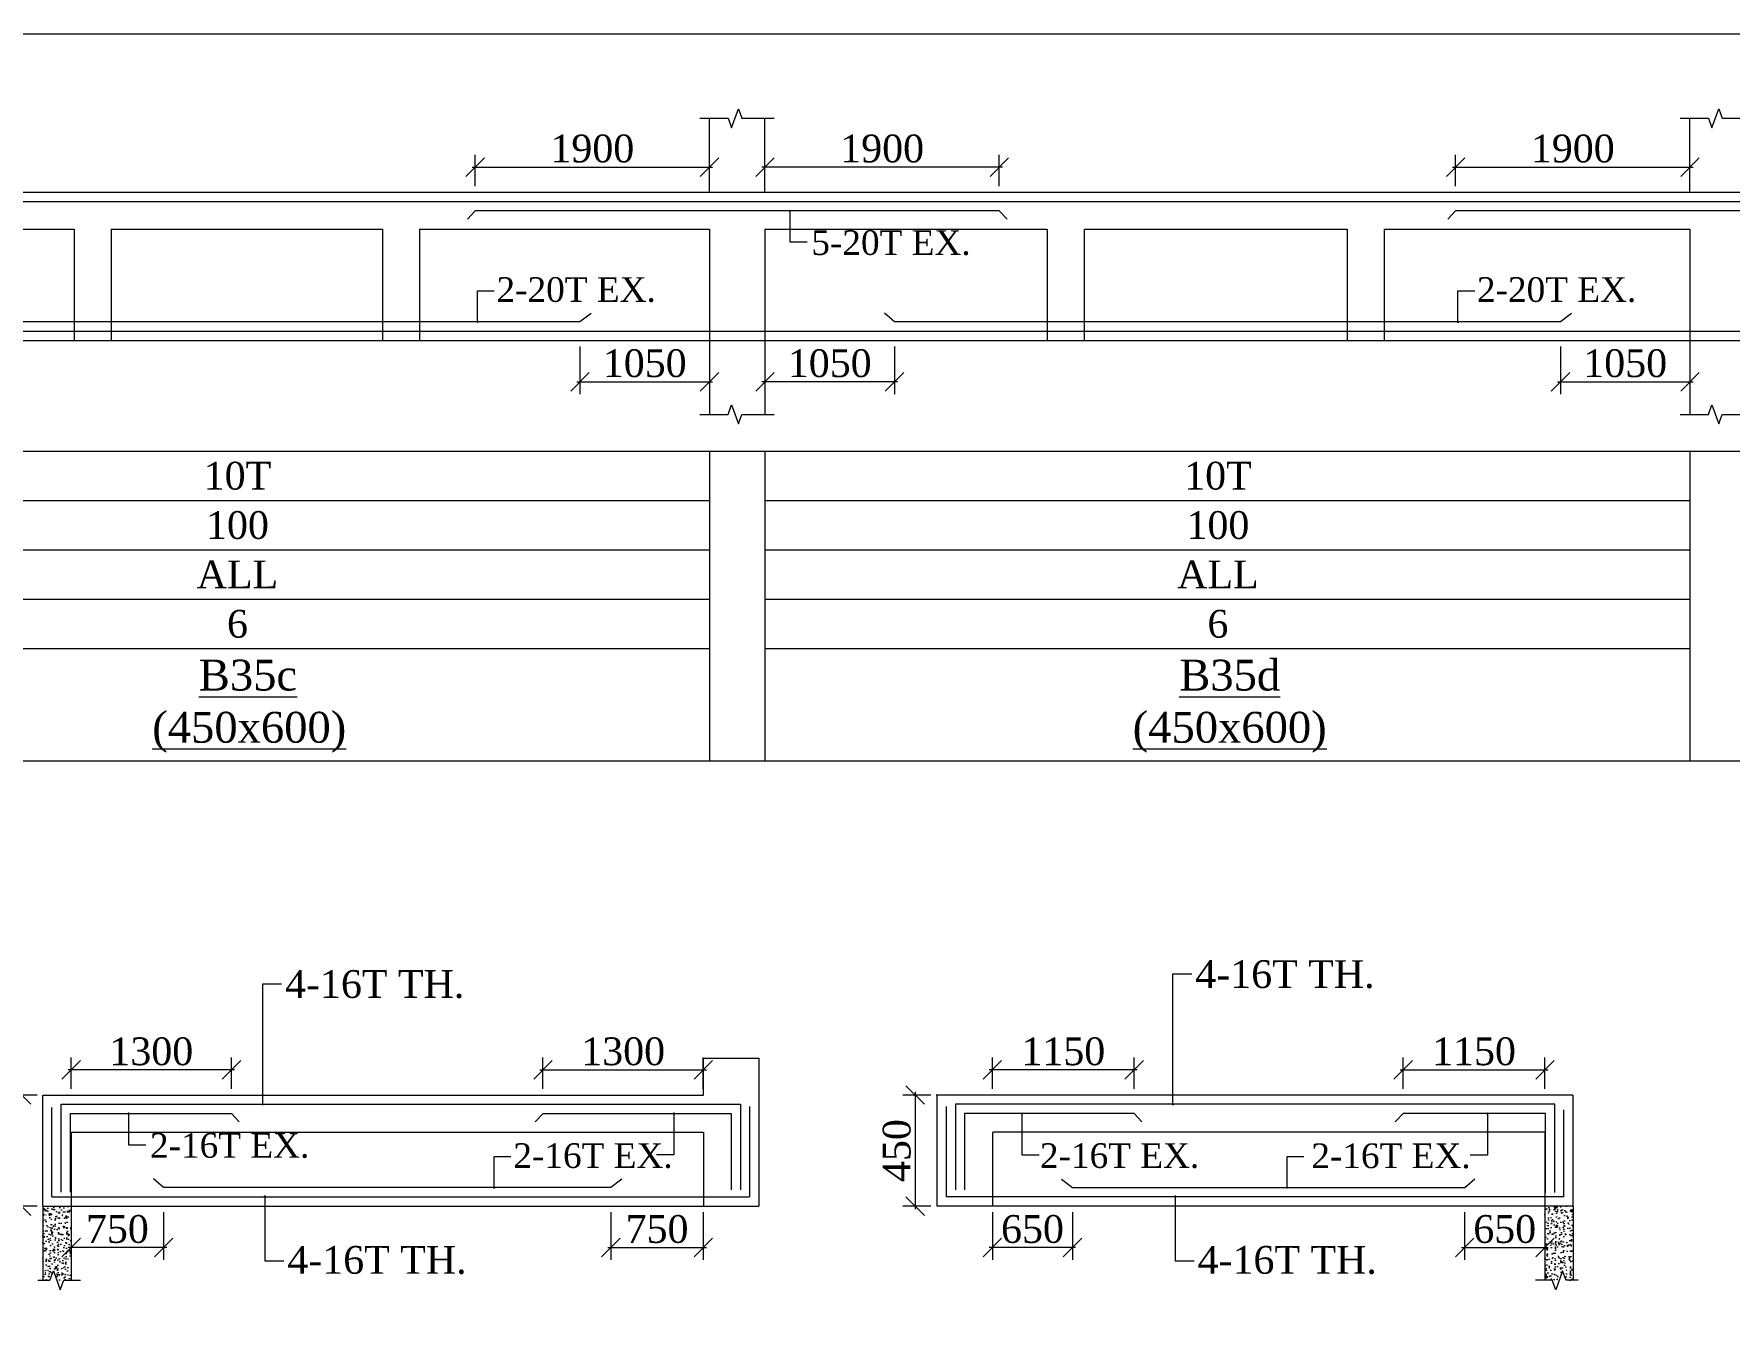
# Model space of a CAD drawing. Header units: millimetres. Extents: x 9781889 to 10654170, y -7832723 to -7608561.
# Drawn here: x 10106874 to 10120619, y -7770584 to -7760218 of the extents above; entities that cross this region are included whole.
import ezdxf
from ezdxf.enums import TextEntityAlignment as Align

# ---------------------------------------------------------------- set-up
doc = ezdxf.new("R2010")
doc.units = ezdxf.units.MM
doc.header["$LTSCALE"] = 10
doc.header["$PDMODE"] = 3
doc.linetypes.add('HIDDEN', pattern=[0.375, 0.25, -0.125])
for name, color, linetype, lineweight in [('S-CUT OUT LINE', 9, 'Continuous', 0), ('S-DIM L.S.', 7, 'Continuous', 0), ('S-HATCH', 8, 'Continuous', 0), ('S-L.S.SECTION', 5, 'Continuous', 0), ('S-L.S.SLAB LINE', 252, 'HIDDEN', 0), ('S-L.S.STEEL', 1, 'Continuous', 9), ('S-SECTION MARK', 7, 'Continuous', 0), ('S-SHEET', 251, 'Continuous', 0), ('S-TEXT', 7, 'Continuous', 0), ('S-TEXT L.S. BEAM NO.', 30, 'Continuous', 0), ('S-TEXT. L.S.', 7, 'Continuous', 0)]:
    doc.layers.add(name, color=color, linetype=linetype, lineweight=lineweight)
doc.styles.add('135', font='arial.ttf', dxfattribs={"width": 0.8, "height": 135})
doc.styles.get("Standard").update_dxf_attribs({"font": 'arial.ttf'})
doc.styles.add('TEXT', font='times.ttf')
doc.dimstyles.new('75', dxfattribs={"dimtxt": 135, "dimasz": 90, "dimexe": 0.1, "dimexo": 0.03, "dimgap": 0.09, "dimtad": 1, "dimdec": 0, "dimzin": 0, "dimdsep": 46, "dimtxsty": '135', "dimblk": 'ARCHTICK', "dimcen": 0.09, "dimclrd": 256, "dimclre": 256, "dimclrt": 256, "dimadec": 0, "dimazin": 0, "dimtfac": 1, "dimtdec": 0, "dimtofl": 0, "dimtmove": 1, "dimatfit": 3, "dimldrblk": 'DOTSMALL', "dimfxl": 1, "dimtolj": 1, "dimtzin": 0, "dimlwd": -1, "dimlwe": -1, "dimarcsym": 0})
doc.dimstyles.new('SETU_1', dxfattribs={"dimtxt": 200, "dimasz": 150, "dimexe": 100, "dimexo": 50, "dimgap": 35, "dimtad": 1, "dimdec": 0, "dimzin": 0, "dimdsep": 46, "dimtxsty": 'Standard', "dimblk": 'OBLIQUE', "dimcen": 150, "dimdle": 25, "dimclrd": 256, "dimclre": 7, "dimclrt": 256, "dimadec": 0, "dimazin": 0, "dimtfac": 1, "dimtdec": 0, "dimtofl": 0, "dimtmove": 1, "dimatfit": 3, "dimfxl": 1, "dimtolj": 1, "dimtzin": 0, "dimlwd": -1, "dimlwe": 5, "dimarcsym": 1})

# ---------------------------------------------------------------- blocks, each defined once
blk = doc.blocks.new('_Oblique')
at = {"color": 0, "linetype": 'ByBlock', "lineweight": -2}
blk.add_line((-0.5, -0.5), (0.5, 0.5), dxfattribs=at)
blk = doc.blocks.new('*D390')
at = {"layer": 'Defpoints', "color": 0, "transparency": 16777216}
for p in [(10112352, -7761298), (10110452, -7761502, 0), (10112352, -7761502, 0)]:
    blk.add_point(p, dxfattribs=at)
at = {"layer": 'S-DIM L.S.', "color": 7, "lineweight": 5, "transparency": 16777216}
for p, q in [((10110452, -7761452), (10110452, -7761198)), ((10112352, -7761452), (10112352, -7761198))]:
    blk.add_line(p, q, dxfattribs=at)
at = {"layer": 'S-DIM L.S.', "transparency": 16777216}
blk.add_line((10110427, -7761298), (10112377, -7761298), dxfattribs=at)
at = {"layer": 'S-DIM L.S.', "transparency": 16777216, "xscale": 150, "yscale": 150, "zscale": 150, "rotation": 180}
blk.add_blockref('_Oblique', (10110452, -7761298), dxfattribs=at)
at = {"layer": 'S-DIM L.S.', "transparency": 16777216, "xscale": 150, "yscale": 150, "zscale": 150}
blk.add_blockref('_Oblique', (10112352, -7761298), dxfattribs=at)
at = {"layer": 'S-DIM L.S.', "transparency": 16777216, "insert": (10111402, -7761148), "char_height": 225, "attachment_point": 5, "style": 'TEXT'}
blk.add_mtext('\\A1;1900', dxfattribs=at)
blk = doc.blocks.new('*D391')
at = {"layer": 'Defpoints', "color": 0, "transparency": 16777216}
for p in [(10112802, -7761298), (10112802, -7761502, 0), (10114702, -7761502, 0)]:
    blk.add_point(p, dxfattribs=at)
at = {"layer": 'S-DIM L.S.', "color": 7, "lineweight": 5, "transparency": 16777216}
for p, q in [((10112802, -7761452), (10112802, -7761198)), ((10114702, -7761452), (10114702, -7761198))]:
    blk.add_line(p, q, dxfattribs=at)
at = {"layer": 'S-DIM L.S.', "transparency": 16777216}
blk.add_line((10114727, -7761298), (10112777, -7761298), dxfattribs=at)
at = {"layer": 'S-DIM L.S.', "transparency": 16777216, "xscale": 150, "yscale": 150, "zscale": 150, "rotation": 180}
blk.add_blockref('_Oblique', (10112802, -7761298), dxfattribs=at)
at = {"layer": 'S-DIM L.S.', "transparency": 16777216, "xscale": 150, "yscale": 150, "zscale": 150}
blk.add_blockref('_Oblique', (10114702, -7761298), dxfattribs=at)
at = {"layer": 'S-DIM L.S.', "transparency": 16777216, "insert": (10113752, -7761148), "char_height": 225, "attachment_point": 5, "style": 'TEXT'}
blk.add_mtext('\\A1;1900', dxfattribs=at)
blk = doc.blocks.new('*D392')
at = {"layer": 'Defpoints', "color": 0, "transparency": 16777216}
for p in [(10120302, -7761298), (10118402, -7761502, 0), (10120302, -7761502, 0)]:
    blk.add_point(p, dxfattribs=at)
at = {"layer": 'S-DIM L.S.', "color": 7, "lineweight": 5, "transparency": 16777216}
for p, q in [((10118402, -7761452), (10118402, -7761198)), ((10120302, -7761452), (10120302, -7761198))]:
    blk.add_line(p, q, dxfattribs=at)
at = {"layer": 'S-DIM L.S.', "transparency": 16777216}
blk.add_line((10118377, -7761298), (10120327, -7761298), dxfattribs=at)
at = {"layer": 'S-DIM L.S.', "transparency": 16777216, "xscale": 150, "yscale": 150, "zscale": 150, "rotation": 180}
blk.add_blockref('_Oblique', (10118402, -7761298), dxfattribs=at)
at = {"layer": 'S-DIM L.S.', "transparency": 16777216, "xscale": 150, "yscale": 150, "zscale": 150}
blk.add_blockref('_Oblique', (10120302, -7761298), dxfattribs=at)
at = {"layer": 'S-DIM L.S.', "transparency": 16777216, "insert": (10119352, -7761148), "char_height": 225, "attachment_point": 5, "style": 'TEXT'}
blk.add_mtext('\\A1;1900', dxfattribs=at)
blk = doc.blocks.new('*D398')
at = {"layer": 'Defpoints', "color": 0, "transparency": 16777216}
for p in [(10111302, -7762702, 0), (10112352, -7762702, 0), (10112352, -7763038)]:
    blk.add_point(p, dxfattribs=at)
at = {"layer": 'S-DIM L.S.', "color": 7, "lineweight": 5, "transparency": 16777216}
for p, q in [((10111302, -7762752), (10111302, -7763138)), ((10112352, -7762752), (10112352, -7763138))]:
    blk.add_line(p, q, dxfattribs=at)
at = {"layer": 'S-DIM L.S.', "transparency": 16777216}
blk.add_line((10111277, -7763038), (10112377, -7763038), dxfattribs=at)
at = {"layer": 'S-DIM L.S.', "transparency": 16777216, "xscale": 150, "yscale": 150, "zscale": 150, "rotation": 180}
blk.add_blockref('_Oblique', (10111302, -7763038), dxfattribs=at)
at = {"layer": 'S-DIM L.S.', "transparency": 16777216, "xscale": 150, "yscale": 150, "zscale": 150}
blk.add_blockref('_Oblique', (10112352, -7763038), dxfattribs=at)
at = {"layer": 'S-DIM L.S.', "transparency": 16777216, "insert": (10111827, -7762888), "char_height": 225, "attachment_point": 5, "style": 'TEXT'}
blk.add_mtext('\\A1;1050', dxfattribs=at)
blk = doc.blocks.new('_ArchTick')
at = {"color": 0, "linetype": 'ByBlock', "const_width": 0.15}
blk.add_lwpolyline([(-0.5, -0.5), (0.5, 0.5)], dxfattribs=at)
blk = doc.blocks.new('*D400')
at = {"layer": 'Defpoints', "color": 0, "transparency": 16777216}
for p in [(10119252, -7762702, 0), (10120302, -7762702, 0), (10120302, -7763038)]:
    blk.add_point(p, dxfattribs=at)
at = {"layer": 'S-DIM L.S.', "color": 7, "lineweight": 5, "transparency": 16777216}
for p, q in [((10119252, -7762752), (10119252, -7763138)), ((10120302, -7762752), (10120302, -7763138))]:
    blk.add_line(p, q, dxfattribs=at)
at = {"layer": 'S-DIM L.S.', "transparency": 16777216}
blk.add_line((10119227, -7763038), (10120327, -7763038), dxfattribs=at)
at = {"layer": 'S-DIM L.S.', "transparency": 16777216, "xscale": 150, "yscale": 150, "zscale": 150, "rotation": 180}
blk.add_blockref('_Oblique', (10119252, -7763038), dxfattribs=at)
at = {"layer": 'S-DIM L.S.', "transparency": 16777216, "xscale": 150, "yscale": 150, "zscale": 150}
blk.add_blockref('_Oblique', (10120302, -7763038), dxfattribs=at)
at = {"layer": 'S-DIM L.S.', "transparency": 16777216, "insert": (10119777, -7762888), "char_height": 225, "attachment_point": 5, "style": 'TEXT'}
blk.add_mtext('\\A1;1050', dxfattribs=at)
blk = doc.blocks.new('*D401')
at = {"layer": 'Defpoints', "color": 0, "transparency": 16777216}
for p in [(10112802, -7762702, 0), (10113852, -7762702, 0), (10112802, -7763038)]:
    blk.add_point(p, dxfattribs=at)
at = {"layer": 'S-DIM L.S.', "color": 7, "lineweight": 5, "transparency": 16777216}
for p, q in [((10112802, -7762752), (10112802, -7763138)), ((10113852, -7762752), (10113852, -7763138))]:
    blk.add_line(p, q, dxfattribs=at)
at = {"layer": 'S-DIM L.S.', "transparency": 16777216}
blk.add_line((10113877, -7763038), (10112777, -7763038), dxfattribs=at)
at = {"layer": 'S-DIM L.S.', "transparency": 16777216, "xscale": 150, "yscale": 150, "zscale": 150, "rotation": 180}
blk.add_blockref('_Oblique', (10112802, -7763038), dxfattribs=at)
at = {"layer": 'S-DIM L.S.', "transparency": 16777216, "xscale": 150, "yscale": 150, "zscale": 150}
blk.add_blockref('_Oblique', (10113852, -7763038), dxfattribs=at)
at = {"layer": 'S-DIM L.S.', "transparency": 16777216, "insert": (10113327, -7762888), "char_height": 225, "attachment_point": 5, "style": 'TEXT'}
blk.add_mtext('\\A1;1050', dxfattribs=at)
blk = doc.blocks.new('*D451')
at = {"layer": 'Defpoints', "color": 0, "transparency": 16777216}
for p in [(10107176, -7768613), (10107176, -7768817, 0), (10108476, -7768817, 0)]:
    blk.add_point(p, dxfattribs=at)
at = {"layer": 'S-DIM L.S.', "color": 7, "lineweight": 5, "transparency": 16777216}
for p, q in [((10107176, -7768767), (10107176, -7768513)), ((10108476, -7768767), (10108476, -7768513))]:
    blk.add_line(p, q, dxfattribs=at)
at = {"layer": 'S-DIM L.S.', "transparency": 16777216}
blk.add_line((10108501, -7768613), (10107151, -7768613), dxfattribs=at)
at = {"layer": 'S-DIM L.S.', "transparency": 16777216, "xscale": 150, "yscale": 150, "zscale": 150, "rotation": 180}
blk.add_blockref('_Oblique', (10107176, -7768613), dxfattribs=at)
at = {"layer": 'S-DIM L.S.', "transparency": 16777216, "xscale": 150, "yscale": 150, "zscale": 150}
blk.add_blockref('_Oblique', (10108476, -7768613), dxfattribs=at)
at = {"layer": 'S-DIM L.S.', "transparency": 16777216, "insert": (10107826, -7768464), "char_height": 225, "attachment_point": 5, "style": 'TEXT'}
blk.add_mtext('\\A1;1300', dxfattribs=at)
blk = doc.blocks.new('*D452')
at = {"layer": 'Defpoints', "color": 0, "transparency": 16777216}
for p in [(10106950, -7768817), (10106775, -7769717), (10106950, -7769717)]:
    blk.add_point(p, dxfattribs=at)
at = {"layer": 'S-DIM L.S.', "color": 7, "lineweight": 5, "transparency": 16777216}
for p, q in [((10106900, -7768817), (10106675, -7768817)), ((10106900, -7769717), (10106675, -7769717))]:
    blk.add_line(p, q, dxfattribs=at)
at = {"layer": 'S-DIM L.S.', "transparency": 16777216}
blk.add_line((10106775, -7768792), (10106775, -7769742), dxfattribs=at)
at = {"layer": 'S-DIM L.S.', "transparency": 16777216, "xscale": 150, "yscale": 150, "zscale": 150}
for p, rotation in [((10106775, -7768817), 90), ((10106775, -7769717), 270)]:
    blk.add_blockref('_Oblique', p, dxfattribs=dict(at, rotation=rotation))
at = {"layer": 'S-DIM L.S.', "transparency": 16777216, "insert": (10106625, -7769267), "char_height": 225, "attachment_point": 5, "rotation": 90, "style": 'TEXT'}
blk.add_mtext('\\A1;450', dxfattribs=at)
blk = doc.blocks.new('*D453')
at = {"layer": 'Defpoints', "color": 0, "transparency": 16777216}
for p in [(10111552, -7769717, 0), (10112302, -7769717, 0), (10112302, -7770053)]:
    blk.add_point(p, dxfattribs=at)
at = {"layer": 'S-DIM L.S.', "color": 7, "lineweight": 5, "transparency": 16777216}
for p, q in [((10111552, -7769767), (10111552, -7770153)), ((10112302, -7769767), (10112302, -7770153))]:
    blk.add_line(p, q, dxfattribs=at)
at = {"layer": 'S-DIM L.S.', "transparency": 16777216}
blk.add_line((10111527, -7770053), (10112327, -7770053), dxfattribs=at)
at = {"layer": 'S-DIM L.S.', "transparency": 16777216, "xscale": 150, "yscale": 150, "zscale": 150, "rotation": 180}
blk.add_blockref('_Oblique', (10111552, -7770053), dxfattribs=at)
at = {"layer": 'S-DIM L.S.', "transparency": 16777216, "xscale": 150, "yscale": 150, "zscale": 150}
blk.add_blockref('_Oblique', (10112302, -7770053), dxfattribs=at)
at = {"layer": 'S-DIM L.S.', "transparency": 16777216, "insert": (10111927, -7769904), "char_height": 225, "attachment_point": 5, "style": 'TEXT'}
blk.add_mtext('\\A1;750', dxfattribs=at)
blk = doc.blocks.new('*D454')
at = {"layer": 'Defpoints', "color": 0, "transparency": 16777216}
for p in [(10107176, -7769717, 0), (10107926, -7769717, 0), (10107176, -7770053)]:
    blk.add_point(p, dxfattribs=at)
at = {"layer": 'S-DIM L.S.', "color": 7, "lineweight": 5, "transparency": 16777216}
for p, q in [((10107176, -7769767), (10107176, -7770153)), ((10107926, -7769767), (10107926, -7770153))]:
    blk.add_line(p, q, dxfattribs=at)
at = {"layer": 'S-DIM L.S.', "transparency": 16777216}
blk.add_line((10107951, -7770053), (10107151, -7770053), dxfattribs=at)
at = {"layer": 'S-DIM L.S.', "transparency": 16777216, "xscale": 150, "yscale": 150, "zscale": 150, "rotation": 180}
blk.add_blockref('_Oblique', (10107176, -7770053), dxfattribs=at)
at = {"layer": 'S-DIM L.S.', "transparency": 16777216, "xscale": 150, "yscale": 150, "zscale": 150}
blk.add_blockref('_Oblique', (10107926, -7770053), dxfattribs=at)
at = {"layer": 'S-DIM L.S.', "transparency": 16777216, "insert": (10107551, -7769904), "char_height": 225, "attachment_point": 5, "style": 'TEXT'}
blk.add_mtext('\\A1;750', dxfattribs=at)
blk = doc.blocks.new('*D455')
at = {"layer": 'Defpoints', "color": 0, "transparency": 16777216}
for p in [(10112302, -7768613), (10111002, -7768817, 0), (10112302, -7768817, 0)]:
    blk.add_point(p, dxfattribs=at)
at = {"layer": 'S-DIM L.S.', "color": 7, "lineweight": 5, "transparency": 16777216}
for p, q in [((10111002, -7768767), (10111002, -7768513)), ((10112302, -7768767), (10112302, -7768513))]:
    blk.add_line(p, q, dxfattribs=at)
at = {"layer": 'S-DIM L.S.', "transparency": 16777216}
blk.add_line((10110977, -7768613), (10112327, -7768613), dxfattribs=at)
at = {"layer": 'S-DIM L.S.', "transparency": 16777216, "xscale": 150, "yscale": 150, "zscale": 150, "rotation": 180}
blk.add_blockref('_Oblique', (10111002, -7768613), dxfattribs=at)
at = {"layer": 'S-DIM L.S.', "transparency": 16777216, "xscale": 150, "yscale": 150, "zscale": 150}
blk.add_blockref('_Oblique', (10112302, -7768613), dxfattribs=at)
at = {"layer": 'S-DIM L.S.', "transparency": 16777216, "insert": (10111652, -7768464), "char_height": 225, "attachment_point": 5, "style": 'TEXT'}
blk.add_mtext('\\A1;1300', dxfattribs=at)
blk = doc.blocks.new('*D456')
at = {"layer": 'Defpoints', "color": 0, "transparency": 16777216}
for p in [(10119126, -7768613), (10117976, -7768817, 0), (10119126, -7768817, 0)]:
    blk.add_point(p, dxfattribs=at)
at = {"layer": 'S-DIM L.S.', "color": 7, "lineweight": 5, "transparency": 16777216}
for p, q in [((10117976, -7768767), (10117976, -7768513)), ((10119126, -7768767), (10119126, -7768513))]:
    blk.add_line(p, q, dxfattribs=at)
at = {"layer": 'S-DIM L.S.', "transparency": 16777216}
blk.add_line((10117951, -7768613), (10119151, -7768613), dxfattribs=at)
at = {"layer": 'S-DIM L.S.', "transparency": 16777216, "xscale": 150, "yscale": 150, "zscale": 150, "rotation": 180}
blk.add_blockref('_Oblique', (10117976, -7768613), dxfattribs=at)
at = {"layer": 'S-DIM L.S.', "transparency": 16777216, "xscale": 150, "yscale": 150, "zscale": 150}
blk.add_blockref('_Oblique', (10119126, -7768613), dxfattribs=at)
at = {"layer": 'S-DIM L.S.', "transparency": 16777216, "insert": (10118551, -7768464), "char_height": 225, "attachment_point": 5, "style": 'TEXT'}
blk.add_mtext('\\A1;1150', dxfattribs=at)
blk = doc.blocks.new('*D457')
at = {"layer": 'Defpoints', "color": 0, "transparency": 16777216}
for p in [(10114196, -7768817), (10114020, -7769717), (10114196, -7769717)]:
    blk.add_point(p, dxfattribs=at)
at = {"layer": 'S-DIM L.S.', "color": 7, "lineweight": 5, "transparency": 16777216}
for p, q in [((10114146, -7768817), (10113920, -7768817)), ((10114146, -7769717), (10113920, -7769717))]:
    blk.add_line(p, q, dxfattribs=at)
at = {"layer": 'S-DIM L.S.', "transparency": 16777216}
blk.add_line((10114020, -7768792), (10114020, -7769742), dxfattribs=at)
at = {"layer": 'S-DIM L.S.', "transparency": 16777216, "xscale": 150, "yscale": 150, "zscale": 150}
for p, rotation in [((10114020, -7768817), 90), ((10114020, -7769717), 270)]:
    blk.add_blockref('_Oblique', p, dxfattribs=dict(at, rotation=rotation))
at = {"layer": 'S-DIM L.S.', "transparency": 16777216, "insert": (10113871, -7769267), "char_height": 225, "attachment_point": 5, "rotation": 90, "style": 'TEXT'}
blk.add_mtext('\\A1;450', dxfattribs=at)
blk = doc.blocks.new('*D458')
at = {"layer": 'Defpoints', "color": 0, "transparency": 16777216}
for p in [(10114646, -7769717, 0), (10115296, -7769717, 0), (10114646, -7770053)]:
    blk.add_point(p, dxfattribs=at)
at = {"layer": 'S-DIM L.S.', "color": 7, "lineweight": 5, "transparency": 16777216}
for p, q in [((10114646, -7769767), (10114646, -7770153)), ((10115296, -7769767), (10115296, -7770153))]:
    blk.add_line(p, q, dxfattribs=at)
at = {"layer": 'S-DIM L.S.', "transparency": 16777216}
blk.add_line((10115321, -7770053), (10114621, -7770053), dxfattribs=at)
at = {"layer": 'S-DIM L.S.', "transparency": 16777216, "xscale": 150, "yscale": 150, "zscale": 150, "rotation": 180}
blk.add_blockref('_Oblique', (10114646, -7770053), dxfattribs=at)
at = {"layer": 'S-DIM L.S.', "transparency": 16777216, "xscale": 150, "yscale": 150, "zscale": 150}
blk.add_blockref('_Oblique', (10115296, -7770053), dxfattribs=at)
at = {"layer": 'S-DIM L.S.', "transparency": 16777216, "insert": (10114971, -7769904), "char_height": 225, "attachment_point": 5, "style": 'TEXT'}
blk.add_mtext('\\A1;650', dxfattribs=at)
blk = doc.blocks.new('*D459')
at = {"layer": 'Defpoints', "color": 0, "transparency": 16777216}
for p in [(10118475, -7769717, 0), (10119126, -7769717, 0), (10119126, -7770053)]:
    blk.add_point(p, dxfattribs=at)
at = {"layer": 'S-DIM L.S.', "color": 7, "lineweight": 5, "transparency": 16777216}
for p, q in [((10118475, -7769767), (10118475, -7770153)), ((10119126, -7769767), (10119126, -7770153))]:
    blk.add_line(p, q, dxfattribs=at)
at = {"layer": 'S-DIM L.S.', "transparency": 16777216}
blk.add_line((10118450, -7770053), (10119151, -7770053), dxfattribs=at)
at = {"layer": 'S-DIM L.S.', "transparency": 16777216, "xscale": 150, "yscale": 150, "zscale": 150, "rotation": 180}
blk.add_blockref('_Oblique', (10118475, -7770053), dxfattribs=at)
at = {"layer": 'S-DIM L.S.', "transparency": 16777216, "xscale": 150, "yscale": 150, "zscale": 150}
blk.add_blockref('_Oblique', (10119126, -7770053), dxfattribs=at)
at = {"layer": 'S-DIM L.S.', "transparency": 16777216, "insert": (10118800, -7769904), "char_height": 225, "attachment_point": 5, "style": 'TEXT'}
blk.add_mtext('\\A1;650', dxfattribs=at)
blk = doc.blocks.new('*D460')
at = {"layer": 'Defpoints', "color": 0, "transparency": 16777216}
for p in [(10114646, -7768613), (10114646, -7768817, 0), (10115796, -7768817, 0)]:
    blk.add_point(p, dxfattribs=at)
at = {"layer": 'S-DIM L.S.', "color": 7, "lineweight": 5, "transparency": 16777216}
for p, q in [((10114646, -7768767), (10114646, -7768513)), ((10115796, -7768767), (10115796, -7768513))]:
    blk.add_line(p, q, dxfattribs=at)
at = {"layer": 'S-DIM L.S.', "transparency": 16777216}
blk.add_line((10115821, -7768613), (10114621, -7768613), dxfattribs=at)
at = {"layer": 'S-DIM L.S.', "transparency": 16777216, "xscale": 150, "yscale": 150, "zscale": 150, "rotation": 180}
blk.add_blockref('_Oblique', (10114646, -7768613), dxfattribs=at)
at = {"layer": 'S-DIM L.S.', "transparency": 16777216, "xscale": 150, "yscale": 150, "zscale": 150}
blk.add_blockref('_Oblique', (10115796, -7768613), dxfattribs=at)
at = {"layer": 'S-DIM L.S.', "transparency": 16777216, "insert": (10115221, -7768464), "char_height": 225, "attachment_point": 5, "style": 'TEXT'}
blk.add_mtext('\\A1;1150', dxfattribs=at)

msp = doc.modelspace()

# ---------------------------------------------------------------- hatches: boundary and pattern name
at = {"layer": 'S-HATCH'}
h = msp.add_hatch(dxfattribs=at)
h.set_pattern_fill('AR-CONC', color=256, scale=0.5)
h.set_pattern_definition([(50, (313217.444, -41100.1), (91.0923345, -7.96954277), [9.525, -104.775]), (355, (313217.44, -41100.1), (-17.6217107, 95.5284226), [7.62, -83.8202921]), (100.4514447, (313225.035, -41100.76), (73.47062355, 87.55887596), [8.0950044, -89.0451223]), (46.1842, (313217.44, -41074.7), (135.5395204, -21.021164), [14.2875, -157.1625]), (96.6355576, (313228.74, -41076.45), (118.702067, 123.7130623), [12.1425116, -133.5678041]), (351.1841512, (313217.44, -41074.7), (118.702067, 123.7130623), [11.4299835, -125.729866]), (21, (313230.144, -41081.05), (75.80719563, -51.1325991), [9.525, -104.775]), (326, (313230.14, -41081.05), (30.9010142, 92.09398306), [7.62, -83.82]), (71.451445, (313236.46, -41085.31), (106.70820964, 40.96138444), [8.0950044, -89.0449688]), (37.5, (313217.444, -41100.098), (1.544301625, 42.27751944), [0, -82.804, 0, -85.09, 0, -84.1375]), (7.5, (313217.444, -41100.1), (33.40983126, 50.09028741), [0, -48.514, 0, -80.899, 0, -32.0675]), (327.5, (313189.123, -41100.1), (67.79529758, -2.864372), [0, -31.75, 0, -99.06, 0, -131.445]), (317.5, (313176.42, -41100.1), (74.0645907, 12.71324552), [0, -41.275, 0, -65.786, 0, -93.345])])
h.paths.add_polyline_path([(10107175.7, -7770317.2), (10107059.9, -7770317.2), (10107032, -7770240.4), (10107004, -7770317.2), (10106945.7, -7770317.2), (10106945.7, -7769717.2), (10107175.7, -7769717.2)])
h = msp.add_hatch(dxfattribs=at)
h.set_pattern_fill('AR-CONC', color=256, scale=0.5)
h.set_pattern_definition([(50, (312917.71, -41100.1), (91.0923345, -7.96954277), [9.525, -104.775]), (355, (312917.71, -41100.1), (-17.6217107, 95.5284226), [7.62, -83.8202921]), (100.4514447, (312925.3, -41100.76), (73.47062355, 87.55887596), [8.0950044, -89.0451223]), (46.1842, (312917.71, -41074.7), (135.5395204, -21.021164), [14.2875, -157.1625]), (96.6355576, (312929, -41076.45), (118.702067, 123.7130623), [12.1425116, -133.5678041]), (351.1841512, (312917.71, -41074.7), (118.702067, 123.7130623), [11.4299835, -125.729866]), (21, (312930.41, -41081.05), (75.80719563, -51.1325991), [9.525, -104.775]), (326, (312930.41, -41081.05), (30.9010142, 92.09398306), [7.62, -83.82]), (71.451445, (312936.73, -41085.31), (106.70820964, 40.96138444), [8.0950044, -89.0449688]), (37.5, (312917.71, -41100.098), (1.544301625, 42.27751944), [0, -82.804, 0, -85.09, 0, -84.1375]), (7.5, (312917.71, -41100.1), (33.40983126, 50.09028741), [0, -48.514, 0, -80.899, 0, -32.0675]), (327.5, (312889.39, -41100.1), (67.79529758, -2.864372), [0, -31.75, 0, -99.06, 0, -131.445]), (317.5, (312876.69, -41100.1), (74.0645907, 12.71324552), [0, -41.275, 0, -65.786, 0, -93.345])])
h.paths.add_polyline_path([(10119125.5, -7770317.2), (10119241.3, -7770317.2), (10119269.3, -7770240.4), (10119297.2, -7770317.2), (10119355.5, -7770317.2), (10119355.5, -7769717.2), (10119125.5, -7769717.2)])

# ---------------------------------------------------------------- linework, layer by layer
at = {"layer": 'S-CUT OUT LINE', "color": 5, "elevation": 0}
for points in [[(10112273.7, -7760901.6), (10112502.3, -7760901.6), (10112530.3, -7760978.4), (10112586.2, -7760824.8), (10112614.2, -7760901.6), (10112877, -7760901.6)], [(10120223.7, -7760901.6), (10120452.3, -7760901.6), (10120480.3, -7760978.4), (10120536.2, -7760824.8), (10120564.2, -7760901.6), (10120827, -7760901.6)], [(10112273.7, -7763301.6), (10112502.3, -7763301.6), (10112530.3, -7763224.8), (10112586.2, -7763378.4), (10112614.2, -7763301.6), (10112877, -7763301.6)], [(10120223.7, -7763301.6), (10120452.3, -7763301.6), (10120480.3, -7763224.8), (10120536.2, -7763378.4), (10120564.2, -7763301.6), (10120827, -7763301.6)]]:
    msp.add_lwpolyline(points, dxfattribs=at)
at = {"layer": 'S-CUT OUT LINE', "color": 1, "elevation": 0}
for points in [[(10106906.3, -7770317.2), (10107004, -7770317.2), (10107032, -7770240.4), (10107087.9, -7770394.1), (10107115.9, -7770317.2), (10107250.7, -7770317.2)], [(10119394.9, -7770317.2), (10119297.2, -7770317.2), (10119269.3, -7770240.4), (10119213.3, -7770394.1), (10119185.4, -7770317.2), (10119050.5, -7770317.2)]]:
    msp.add_lwpolyline(points, dxfattribs=at)
at = {"layer": 'S-L.S.SECTION'}
for p, q in [((10112352, -7761501.6, 0), (10112352, -7760901.6, 0)), ((10112802, -7761501.6, 0), (10112802, -7760901.6, 0)), ((10120302, -7761501.6, 0), (10120302, -7760901.6, 0)), ((10088842.9, -7761501.6, 0), (10132728.3, -7761501.6, 0)), ((10088842.9, -7762701.6, 0), (10132728.3, -7762701.6, 0)), ((10112352, -7762701.6, 0), (10112352, -7763301.6, 0)), ((10112802, -7762701.6, 0), (10112802, -7763301.6, 0)), ((10120302, -7762701.6, 0), (10120302, -7763301.6, 0)), ((10106945.7, -7769717.2, 0), (10106945.7, -7768817.2, 0)), ((10106945.7, -7769717.2, 0), (10106945.7, -7768817.2, 0)), ((10106949.8, -7768817.2, 0), (10112302.4, -7768817.2, 0)), ((10112752.4, -7768817.2, 0), (10112752.5, -7768817.2, 0)), ((10112752.5, -7768817.2, 0), (10112752.5, -7769717.2, 0)), ((10119351.4, -7768817.2, 0), (10114190.9, -7768817.2, 0)), ((10114195.5, -7768817.2, 0), (10114195.5, -7769717.2, 0)), ((10119355.5, -7769717.2, 0), (10119355.5, -7768817.2, 0)), ((10119355.5, -7769717.2, 0), (10119355.5, -7768817.2, 0)), ((10106949.8, -7769717.2, 0), (10112752.5, -7769717.2, 0)), ((10119351.4, -7769717.2, 0), (10114195.5, -7769717.2, 0))]:
    msp.add_line(p, q, dxfattribs=at)
at = {"layer": 'S-L.S.SECTION', "color": 1}
for p, q in [((10106945.7, -7769717.2, 0), (10106945.7, -7770317.2, 0)), ((10107175.7, -7769717.2, 0), (10107175.7, -7770317.2, 0)), ((10119125.5, -7769717.2, 0), (10119125.5, -7770317.2, 0)), ((10119355.5, -7769717.2, 0), (10119355.5, -7770317.2, 0))]:
    msp.add_line(p, q, dxfattribs=at)
at = {"layer": 'S-L.S.SECTION', "elevation": 0}
msp.add_lwpolyline([(10112302.4, -7768817.2), (10112302.4, -7768517.2), (10112752.4, -7768517.2), (10112752.4, -7768817.2)], dxfattribs=at)
at = {"layer": 'S-L.S.SLAB LINE', "ltscale": 0.3}
for p, q in [((10104851.9, -7761801.6, 0), (10107201.9, -7761801.6, 0)), ((10107201.9, -7761801.6, 0), (10107201.9, -7762701.6, 0)), ((10107501.9, -7761801.6, 0), (10109701.9, -7761801.6, 0)), ((10107501.9, -7761801.6, 0), (10107501.9, -7762701.6, 0)), ((10109701.9, -7761801.6, 0), (10109701.9, -7762701.6, 0)), ((10110001.9, -7761801.6, 0), (10112351.9, -7761801.6, 0)), ((10110001.9, -7761801.6, 0), (10110001.9, -7762701.6, 0)), ((10112351.9, -7761801.6, 0), (10112351.9, -7762701.6, 0)), ((10112801.9, -7761801.6, 0), (10115089.3, -7761801.6, 0)), ((10112801.9, -7761801.6, 0), (10112801.9, -7762701.6, 0)), ((10115089.3, -7761801.6, 0), (10115089.3, -7762701.6, 0)), ((10115389.3, -7761801.6, 0), (10117521.9, -7761801.6, 0)), ((10115389.3, -7761801.6, 0), (10115389.3, -7762701.6, 0)), ((10117521.9, -7761801.6, 0), (10117521.9, -7762701.6, 0)), ((10117821.9, -7761801.6, 0), (10120301.9, -7761801.6, 0)), ((10117821.9, -7761801.6, 0), (10117821.9, -7762701.6, 0)), ((10120301.9, -7761801.6, 0), (10120301.9, -7762701.6, 0)), ((10107175.7, -7769117.2, 0), (10112302.5, -7769117.2, 0)), ((10107175.7, -7769117.2, 0), (10107175.7, -7769717.2, 0)), ((10107175.7, -7769117.2, 0), (10107175.7, -7769717.2, 0)), ((10107175.7, -7769117.2, 0), (10107175.7, -7769717.2, 0)), ((10107175.7, -7769117.2, 0), (10107175.7, -7769717.2, 0)), ((10112302.5, -7769117.2, 0), (10112302.5, -7769717.2, 0)), ((10119125.5, -7769117.2, 0), (10114645.5, -7769117.2, 0)), ((10114645.5, -7769117.2, 0), (10114645.5, -7769717.2, 0)), ((10119125.5, -7769117.2, 0), (10119125.5, -7769717.2, 0)), ((10119125.5, -7769117.2, 0), (10119125.5, -7769717.2, 0)), ((10119125.5, -7769117.2, 0), (10119125.5, -7769717.2, 0))]:
    msp.add_line(p, q, dxfattribs=at)
at = {"layer": 'S-L.S.STEEL'}
for p, q in [((10088992.9, -7761576.6, 0), (10132728.3, -7761576.6, 0)), ((10114702, -7761651.6, 0), (10114765.1, -7761718.5, 0)), ((10088917.9, -7762626.6, 0), (10132728.3, -7762626.6, 0)), ((10107020.7, -7769642.2, 0), (10107020.7, -7768916.7, 0)), ((10107095.7, -7768892.2, 0), (10112602.5, -7768892.2, 0)), ((10107095.7, -7769605.3, 0), (10107095.7, -7768892.2, 0)), ((10112602.5, -7768892.2, 0), (10112602.5, -7769585.3, 0)), ((10112677.5, -7768911, 0), (10112677.5, -7769642.2, 0)), ((10114270.5, -7768911, 0), (10114270.5, -7769642.2, 0)), ((10119205.5, -7768892.2, 0), (10114345.5, -7768892.2, 0)), ((10114345.5, -7768892.2, 0), (10114345.5, -7769585.3, 0)), ((10119205.5, -7769606.5, 0), (10119205.5, -7768892.2, 0)), ((10119280.5, -7769642.2, 0), (10119280.5, -7768936.1, 0)), ((10107170.7, -7769605.3, 0), (10107170.7, -7768967.2, 0)), ((10111002.4, -7768967.2, 0), (10110939.2, -7769034.1, 0)), ((10111002.4, -7768967.2, 0), (10112527.5, -7768967.2, 0)), ((10112527.5, -7768967.2, 0), (10112527.5, -7769585.3, 0)), ((10115795.6, -7768967.2, 0), (10114420.5, -7768967.2, 0)), ((10114420.5, -7768967.2, 0), (10114420.5, -7769585.3, 0)), ((10115795.6, -7768967.2, 0), (10115858.8, -7769034.1, 0)), ((10119130.5, -7769606.5, 0), (10119130.5, -7768967.2, 0)), ((10107020.7, -7769642.2, 0), (10112677.5, -7769642.2, 0)), ((10119280.5, -7769642.2, 0), (10114270.5, -7769642.2, 0))]:
    msp.add_line(p, q, dxfattribs=at)
at = {"layer": 'S-L.S.STEEL', "elevation": 0}
for points in [[(10111391.3, -7762483.4), (10111301.8, -7762551.6), (10105902, -7762551.6), (10105820, -7762480.9)], [(10119341.3, -7762483.4), (10119251.8, -7762551.6), (10113852, -7762551.6), (10113770, -7762480.9)], [(10111641.8, -7769499), (10111552.3, -7769567.2), (10107925.8, -7769567.2), (10107843.8, -7769496.5)], [(10115206.2, -7769499), (10115295.7, -7769567.2), (10118475.4, -7769567.2), (10118557.4, -7769496.5)]]:
    msp.add_lwpolyline(points, dxfattribs=at)
at = {"layer": 'S-L.S.STEEL'}
for points in [[(10114702, -7761651.6, 0), (10110451.9, -7761651.6, 0), (10110388.7, -7761718.5, 0)], [(10122652, -7761651.6, 0), (10118401.9, -7761651.6, 0), (10118338.7, -7761718.5, 0)], [(10107170.7, -7768967.2, 0), (10108475.7, -7768967.2, 0), (10108538.9, -7769034.1, 0)], [(10119130.5, -7768967.2, 0), (10117975.5, -7768967.2, 0), (10117912.3, -7769034.1, 0)]]:
    msp.add_polyline3d(points, dxfattribs=at)
at = {"layer": 'S-SHEET'}
for p, q in [((10088842.9, -7763598.1, 0), (10132728.3, -7763598.1, 0)), ((10112351.9, -7763598.1, 0), (10112351.9, -7766107.4, 0)), ((10112801.9, -7763598.1, 0), (10112801.9, -7766107.4, 0)), ((10120301.9, -7763598.1, 0), (10120301.9, -7766107.4, 0)), ((10104851.9, -7763998.1, 0), (10112351.9, -7763998.1, 0)), ((10112801.9, -7763998.1, 0), (10120301.9, -7763998.1, 0)), ((10104851.9, -7764398.1, 0), (10112351.9, -7764398.1, 0)), ((10112801.9, -7764398.1, 0), (10120301.9, -7764398.1, 0)), ((10104851.9, -7764798.1, 0), (10112351.9, -7764798.1, 0)), ((10112801.9, -7764798.1, 0), (10120301.9, -7764798.1, 0)), ((10104851.9, -7765198.1, 0), (10112351.9, -7765198.1, 0)), ((10112801.9, -7765198.1, 0), (10120301.9, -7765198.1, 0)), ((10086789.8, -7766107.4), (10138124, -7766107.4)), ((10088842.9, -7766107.4, 0), (10132728.3, -7766107.4, 0))]:
    msp.add_line(p, q, dxfattribs=at)
msp.add_lwpolyline([(10086789.8, -7760218.1), (10138124, -7760218.1), (10138124, -7801877.7), (10086789.8, -7801877.7)], close=True, dxfattribs=at)

# ---------------------------------------------------------------- texts
at = {"layer": 'S-TEXT', "linetype": 'ByBlock', "style": 'TEXT'}
for s, p in [('10T', (10108524.7, -7763798.1, 0)), ('10T', (10116474.7, -7763798.1, 0)), ('100', (10108524.7, -7764198.1, 0)), ('100', (10116474.7, -7764198.1, 0)), ('ALL', (10108524.7, -7764598.1, 0)), ('ALL', (10116474.7, -7764598.1, 0)), ('6', (10108524.7, -7764998.1, 0)), ('6', (10116474.7, -7764998.1, 0))]:
    msp.add_text(s, height=225, dxfattribs=at).set_placement(p, align=Align.MIDDLE_CENTER)
at = {"layer": 'S-TEXT L.S. BEAM NO.', "color": 140, "linetype": 'ByBlock', "style": 'TEXT'}
for s, p in [('%%UB35c', (10108211.2, -7765538.8, 0)), ('%%UB35d', (10116161.2, -7765538.8, 0)), ('%%U(450x600)', (10107833.7, -7765961.7, 0)), ('%%U(450x600)', (10115783.7, -7765961.7, 0))]:
    msp.add_text(s, height=250, dxfattribs=at).set_placement(p)
at = {"layer": 'S-TEXT. L.S.', "style": 'TEXT'}
for s, height, p in [('5-20T EX.', 200, (10113177.7, -7762009.1, 0)), ('2-20T EX.', 200, (10110624.9, -7762389.6, 0)), ('2-20T EX.', 200, (10118574.9, -7762389.6, 0)), ('4-16T TH.', 225, (10108910.7, -7768029.6, 0)), ('4-16T TH.', 225, (10116291.4, -7767949.4, 0)), ('2-16T EX.', 200, (10107815.4, -7769324.8, 0)), ('2-16T EX.', 200, (10110761.7, -7769407.6, 0)), ('2-16T EX.', 200, (10115031.2, -7769407.6, 0)), ('2-16T EX.', 200, (10117231.8, -7769409.1, 0)), ('4-16T TH.', 225, (10108929, -7770265.1, 0)), ('4-16T TH.', 225, (10116309.7, -7770265.1, 0))]:
    msp.add_text(s, height=height, dxfattribs=at).set_placement(p)

# ---------------------------------------------------------------- dimensions: what is measured, and where the dimension line sits
at = {"layer": 'S-DIM L.S.'}
for base, p1, p2, picture, middle in [((10112351.9, -7761297.8, 0), (10110451.9, -7761501.6, 0), (10112351.9, -7761501.6, 0), '*D390', (10111401.9, -7761148, 0)), ((10120301.9, -7761297.8, 0), (10118401.9, -7761501.6, 0), (10120301.9, -7761501.6, 0), '*D392', (10119351.9, -7761148, 0)), ((10112351.9, -7763037.7, 0), (10111301.8, -7762701.6, 0), (10112351.9, -7762701.6, 0), '*D398', (10111826.8, -7762888.2, 0)), ((10120301.9, -7763037.7, 0), (10119251.8, -7762701.6, 0), (10120301.9, -7762701.6, 0), '*D400', (10119776.8, -7762888.2, 0)), ((10112302.4, -7768613.4, 0), (10111002.4, -7768817.2, 0), (10112302.4, -7768817.2, 0), '*D455', (10111652.4, -7768464, 0)), ((10119125.5, -7768613.4, 0), (10117975.5, -7768817.2, 0), (10119125.5, -7768817.2, 0), '*D456', (10118550.5, -7768464, 0)), ((10112302.4, -7770053.3, 0), (10111552.3, -7769717.2, 0), (10112302.4, -7769717.2, 0), '*D453', (10111927.3, -7769903.5, 0)), ((10119125.5, -7770053.3, 0), (10118475.4, -7769717.2, 0), (10119125.5, -7769717.2, 0), '*D459', (10118800.5, -7769903.9, 0))]:
    dim = msp.add_linear_dim(base=base, p1=p1, p2=p2, angle=180, dimstyle='SETU_1', override={"dimtxt": 225, "dimtxsty": 'TEXT'}, dxfattribs=at)
    dim.commit()
    dim.dimension.update_dxf_attribs({"geometry": picture, "text_midpoint": middle})
for base, p1, p2, picture, middle in [((10112802, -7761297.8, 0), (10114702, -7761501.6, 0), (10112802, -7761501.6, 0), '*D391', (10113752, -7761148, 0)), ((10112801.9, -7763037.7, 0), (10113852, -7762701.6, 0), (10112801.9, -7762701.6, 0), '*D401', (10113327, -7762888.2, 0)), ((10107175.7, -7768613.4, 0), (10108475.7, -7768817.2, 0), (10107175.7, -7768817.2, 0), '*D451', (10107825.7, -7768464, 0)), ((10114645.6, -7768613.4, 0), (10115795.6, -7768817.2, 0), (10114645.6, -7768817.2, 0), '*D460', (10115220.6, -7768464, 0)), ((10107175.7, -7770053.3, 0), (10107925.8, -7769717.2, 0), (10107175.7, -7769717.2, 0), '*D454', (10107550.8, -7769903.5, 0)), ((10114645.6, -7770053.3, 0), (10115295.7, -7769717.2, 0), (10114645.6, -7769717.2, 0), '*D458', (10114970.6, -7769903.9, 0))]:
    dim = msp.add_linear_dim(base=base, p1=p1, p2=p2, dimstyle='SETU_1', override={"dimtxt": 225, "dimtxsty": 'TEXT'}, dxfattribs=at)
    dim.commit()
    dim.dimension.update_dxf_attribs({"geometry": picture, "text_midpoint": middle})
at = {"layer": 'S-DIM L.S.', "color": 7}
for base, p1, p2, picture, middle in [((10106774.7, -7769717.2, 0), (10106949.8, -7768817.2, 0), (10106949.8, -7769717.2, 0), '*D452', (10106625.2, -7769267.2, 0)), ((10114020.4, -7769717.2, 0), (10114195.5, -7768817.2, 0), (10114195.5, -7769717.2, 0), '*D457', (10113870.9, -7769267.2, 0))]:
    dim = msp.add_linear_dim(base=base, p1=p1, p2=p2, angle=90, dimstyle='SETU_1', override={"dimtxt": 225, "dimlfac": 0.5, "dimtxsty": 'TEXT'}, dxfattribs=at)
    dim.commit()
    dim.dimension.update_dxf_attribs({"geometry": picture, "text_midpoint": middle})

# ---------------------------------------------------------------- leaders
at = {"layer": 'S-SECTION MARK'}
for points in [[(10113003.7, -7761651.6, 0), (10113003.7, -7761903.9, 0), (10113143, -7761903.9, 0)], [(10110471, -7762551.6, 0), (10110471, -7762299.3, 0), (10110606.4, -7762299.3, 0)], [(10118421, -7762551.6, 0), (10118421, -7762299.3, 0), (10118556.4, -7762299.3, 0)], [(10116109.7, -7768892.2, 0), (10116109.7, -7767834.2, 0), (10116262.3, -7767834.2, 0)], [(10108729, -7768892.2, 0), (10108729, -7767914.5, 0), (10108881.6, -7767914.5, 0)], [(10107641.4, -7768967.2, 0), (10107641.4, -7769219.6, 0), (10107780.7, -7769219.6, 0)], [(10112062.7, -7768967.2, 0), (10112062.7, -7769302.4, 0), (10111923.4, -7769302.4, 0)], [(10114885.3, -7768967.2, 0), (10114885.3, -7769302.4, 0), (10115024.6, -7769302.4, 0)], [(10118659.9, -7768967.2, 0), (10118659.9, -7769303.9, 0), (10118520.5, -7769303.9, 0)], [(10110606.3, -7769567.2, 0), (10110606.3, -7769314.9, 0), (10110741.6, -7769314.9, 0)], [(10117034.9, -7769567.2, 0), (10117034.9, -7769314.9, 0), (10117170.3, -7769314.9, 0)], [(10108747.4, -7769638.3, 0), (10108747.4, -7770160.2, 0), (10108899.9, -7770160.2, 0)], [(10116128.1, -7769638.3, 0), (10116128.1, -7770160.2, 0), (10116280.6, -7770160.2, 0)]]:
    msp.add_leader(points, dimstyle='75', override={"dimasz": 75}, dxfattribs=at)

doc.saveas('drawing.dxf')
